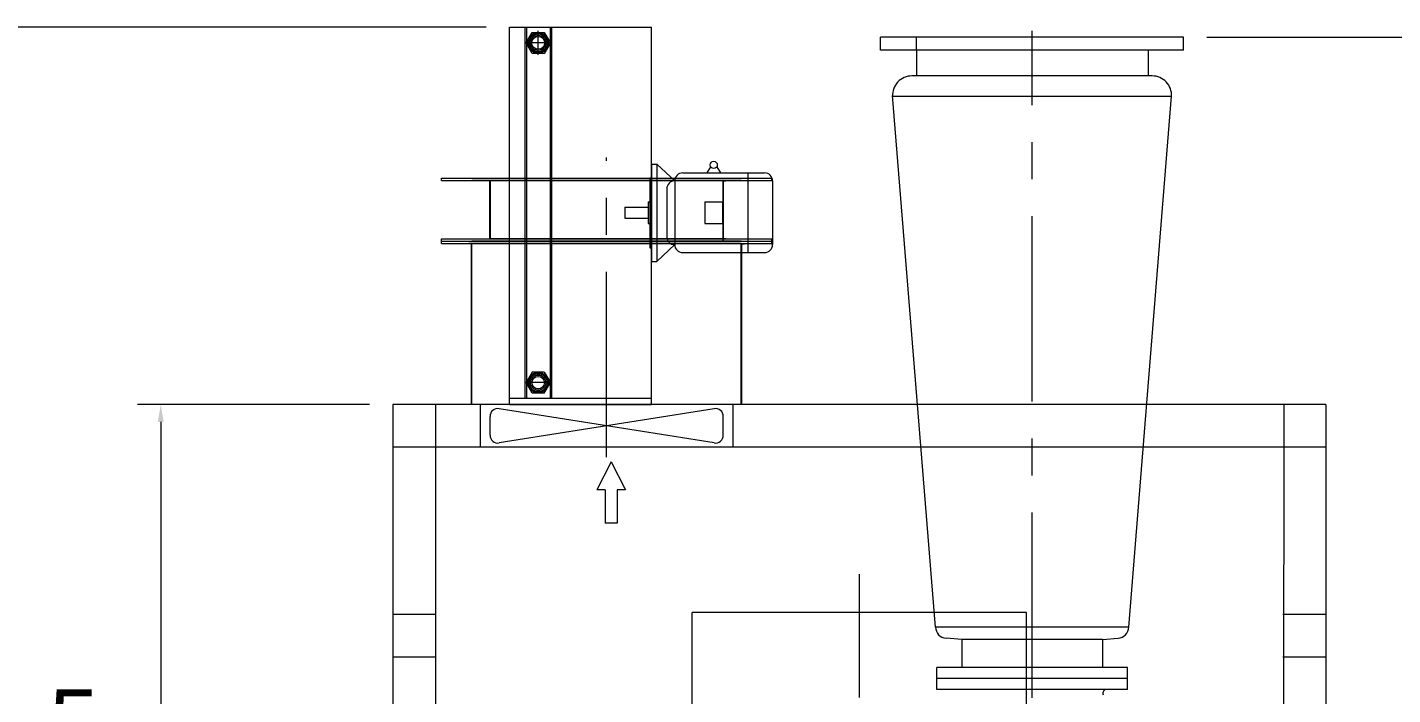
# Model space of a CAD drawing. Header units: inches. Extents: x 0 to 26418, y 0 to 20128.
# Drawn here: x 3006 to 6518, y 15707 to 17423 of the extents above; entities that cross this region are included whole.
import ezdxf

# ---------------------------------------------------------------- set-up
doc = ezdxf.new("R2010")
doc.units = ezdxf.units.IN
doc.header["$MEASUREMENT"] = 0
doc.linetypes.add('CENTER', pattern=[50.8, 31.75, -6.35, 6.35, -6.35])
doc.layers.get('Defpoints').update_dxf_attribs({"lineweight": 5})
doc.layers.add('CAXA0', color=7, linetype='Continuous', lineweight=5)
doc.layers.add('CAXA1', color=5, linetype='CENTER', lineweight=5)
doc.styles.add('Roman', font='arial.ttf')
doc.styles.get("Standard").update_dxf_attribs({"font": 'arial.ttf'})
doc.dimstyles.new('ISO-25', dxfattribs={"dimscale": 30, "dimtxt": 1.5, "dimasz": 1.5, "dimexe": 2, "dimexo": 2, "dimtad": 1, "dimtih": 1, "dimtoh": 1, "dimdec": 1, "dimlfac": 0.03937, "dimdsep": 46, "dimtxsty": 'Standard', "dimcen": 2.5, "dimclrd": 7, "dimclre": 7, "dimclrt": 7, "dimadec": 0, "dimazin": 0, "dimtfac": 1, "dimtdec": 1, "dimtmove": 0, "dimatfit": 3, "dimfxl": 1, "dimlwd": 5, "dimlwe": 5, "dimarcsym": 0})

# ---------------------------------------------------------------- blocks, each defined once
blk = doc.blocks.new('*D33')
at = {"color": 7, "linetype": 'Continuous', "lineweight": 5, "transparency": 16777216}
for p, q in [((3886, 16453.3), (3288.9, 16453.3)), ((3348.9, 16408.3), (3348.9, 15006.5)), ((3348.9, 13798.3), (3348.9, 14800.4)), ((3786, 13753.3), (3288.9, 13753.3))]:
    blk.add_line(p, q, dxfattribs=at)
at = {"color": 7, "transparency": 16777216}
for points in [[(3341.4, 16408.3), (3356.4, 16408.3), (3348.9, 16453.3)], [(3341.4, 13798.3), (3356.4, 13798.3), (3348.9, 13753.3)]]:
    blk.add_solid(points, dxfattribs=at)
at = {"layer": 'Defpoints', "color": 0, "transparency": 16777216}
for p in [(3348.9, 16453.3), (3946, 16453.3), (3846, 13753.3)]:
    blk.add_point(p, dxfattribs=at)
at = {"color": 7, "lineweight": 5, "transparency": 16777216, "insert": (3348.9, 14903.5), "char_height": 165, "attachment_point": 5, "style": 'Roman'}
blk.add_mtext('106.3', dxfattribs=at)
blk = doc.blocks.new('*D34')
at = {"color": 7, "linetype": 'Continuous', "lineweight": 5, "transparency": 16777216}
for p, q in [((6040.5, 17398.3), (7052.5, 17398.3)), ((6992.5, 17353.3), (6992.5, 15541.1)), ((6992.5, 13798.3), (6992.5, 15335)), ((6506, 13753.3), (7052.5, 13753.3))]:
    blk.add_line(p, q, dxfattribs=at)
at = {"color": 7, "transparency": 16777216}
for points in [[(6985, 17353.3), (7000, 17353.3), (6992.5, 17398.3)], [(6985, 13798.3), (7000, 13798.3), (6992.5, 13753.3)]]:
    blk.add_solid(points, dxfattribs=at)
at = {"layer": 'Defpoints', "color": 0, "transparency": 16777216}
for p in [(5980.5, 17398.3), (6446, 13753.3), (6992.5, 13753.3)]:
    blk.add_point(p, dxfattribs=at)
at = {"color": 7, "lineweight": 5, "transparency": 16777216, "insert": (6992.5, 15438.1), "char_height": 165, "attachment_point": 5, "style": 'Roman'}
blk.add_mtext('143.5', dxfattribs=at)
blk = doc.blocks.new('*D37')
at = {"color": 7, "linetype": 'Continuous', "lineweight": 5, "transparency": 16777216}
for p, q in [((4186, 17423.3), (2841.7, 17423.3)), ((2901.7, 17378.3), (2901.7, 15739.3)), ((2901.7, 13798.3), (2901.7, 15533.3)), ((3786, 13753.3), (2841.7, 13753.3))]:
    blk.add_line(p, q, dxfattribs=at)
at = {"color": 7, "transparency": 16777216}
for points in [[(2894.2, 17378.3), (2909.2, 17378.3), (2901.7, 17423.3)], [(2894.2, 13798.3), (2909.2, 13798.3), (2901.7, 13753.3)]]:
    blk.add_solid(points, dxfattribs=at)
at = {"layer": 'Defpoints', "color": 0, "transparency": 16777216}
for p in [(2901.7, 17423.3), (4246, 17423.3), (3846, 13753.3)]:
    blk.add_point(p, dxfattribs=at)
at = {"color": 7, "lineweight": 5, "transparency": 16777216, "insert": (2901.7, 15636.3), "char_height": 165, "attachment_point": 5, "style": 'Roman'}
blk.add_mtext('144.5', dxfattribs=at)

msp = doc.modelspace()

# ---------------------------------------------------------------- linework, layer by layer
at = {"color": 7, "lineweight": 5}
for p, q in [((4246.04, 17423.28), (4611.04, 17423.28)), ((4246.04, 16453.28), (4246.04, 17423.28)), ((4285.54, 17423.28), (4285.54, 16469.28)), ((4288.87, 17383.28), (4304.46, 17410.28)), ((4289.54, 17423.28), (4289.54, 16469.28)), ((4304.46, 17410.28), (4335.63, 17410.28)), ((4320.04, 17352.52), (4320.04, 17414.1)), ((4335.63, 17410.28), (4351.22, 17383.28)), ((4350.55, 17423.28), (4350.55, 16469.28)), ((4354.55, 17423.28), (4354.55, 16469.28)), ((4611.04, 16453.28), (4611.04, 17423.28)), ((5200.54, 17364.28), (5200.54, 17398.28)), ((5293.33, 17364.28), (5293.33, 17398.28)), ((5980.54, 17364.28), (5980.54, 17398.28)), ((4354.45, 17383.28), (4286.49, 17383.28)), ((4304.46, 17356.28), (4288.87, 17383.28)), ((4335.63, 17356.28), (4304.46, 17356.28)), ((4351.22, 17383.28), (4335.63, 17356.28)), ((5293.33, 17364.28), (5293.33, 17298.28)), ((5889.63, 17364.28), (5889.63, 17298.28)), ((5341.84, 15880.28), (5231.49, 17248.28)), ((5231.55, 17245.8), (5949.52, 17245.8)), ((5839.24, 15880.28), (5949.52, 17245.8)), ((4611.04, 17071.28), (4625.04, 17071.28)), ((4611.04, 17071.28), (4611.04, 16821.28)), ((4625.04, 17071.28), (4671.13, 17028.28)), ((4625.04, 17071.28), (4625.04, 16821.28)), ((4691.63, 17048.78), (4902.54, 17048.78)), ((4763.38, 17064.61), (4753.97, 17048.78)), ((4779.55, 17064.61), (4788.97, 17048.78)), ((4859.04, 17048.78), (4859.04, 16843.78)), ((4071.04, 17035.28), (4921.04, 17035.28)), ((4071.04, 17029.28), (4071.04, 17035.28)), ((4071.04, 17029.28), (4921.04, 17029.28)), ((4842.54, 17029.28), (4149.54, 17029.28)), ((4195.04, 17028.28), (4195.04, 16880.28)), ((4796.04, 17029.28), (4196.04, 17029.28)), ((4196.04, 17029.28), (4196.04, 16879.28)), ((4607.04, 17036.28), (4611.04, 17036.28)), ((4607.04, 17036.28), (4607.04, 16856.28)), ((4650.63, 17007.78), (4650.63, 16884.78)), ((4671.13, 17028.28), (4671.13, 16864.28)), ((4795.04, 17029.28), (4795.04, 16879.28)), ((4795.04, 17029.28), (4803.04, 17029.28)), ((4796.04, 17028.28), (4796.04, 16880.28)), ((4796.04, 17028.28), (4803.04, 17028.28)), ((4803.04, 17028.28), (4803.04, 17029.28)), ((4921.04, 17029.28), (4921.04, 17035.28)), ((4923.04, 17028.28), (4923.04, 16864.28)), ((4603.04, 16974.28), (4607.04, 16974.28)), ((4603.04, 16974.28), (4603.04, 16918.28)), ((4749.07, 16974.28), (4793.87, 16974.28)), ((4749.07, 16974.28), (4749.07, 16918.28)), ((4793.87, 16974.28), (4793.87, 16918.28)), ((4543.04, 16960.28), (4603.04, 16960.28)), ((4543.04, 16960.28), (4543.04, 16932.28)), ((4543.04, 16932.28), (4603.04, 16932.28)), ((4603.04, 16918.28), (4607.04, 16918.28)), ((4749.07, 16918.28), (4793.87, 16918.28)), ((4795.04, 16924.28), (4795.04, 16873.28)), ((4796.04, 16924.28), (4796.04, 16874.28)), ((4071.04, 16879.28), (4921.04, 16879.28)), ((4071.04, 16873.28), (4071.04, 16879.28)), ((4071.04, 16873.28), (4921.04, 16873.28)), ((4071.04, 16873.28), (4921.04, 16873.28)), ((4071.04, 16867.28), (4071.04, 16873.28)), ((4071.04, 16867.28), (4921.04, 16867.28)), ((4149.54, 16867.28), (4141.54, 16867.28)), ((4149.54, 16867.28), (4141.54, 16867.28)), ((4148.54, 16866.28), (4141.54, 16866.28)), ((4148.54, 16866.28), (4141.54, 16866.28)), ((4148.54, 16453.28), (4148.54, 16866.28)), ((4842.54, 16873.28), (4149.54, 16873.28)), ((4842.54, 16867.28), (4149.54, 16867.28)), ((4149.54, 16453.28), (4149.54, 16867.28)), ((4795.04, 16879.28), (4197.04, 16879.28)), ((4795.04, 16873.28), (4197.04, 16873.28)), ((4371.49, 16866.28), (4371.49, 16867.28)), ((4371.49, 16866.28), (4371.49, 16867.28)), ((4625.04, 16821.28), (4671.13, 16864.28)), ((4795.04, 16879.28), (4803.04, 16879.28)), ((4795.04, 16873.28), (4803.04, 16873.28)), ((4796.04, 16880.28), (4803.04, 16880.28)), ((4796.04, 16874.28), (4803.04, 16874.28)), ((4803.04, 16880.28), (4803.04, 16879.28)), ((4803.04, 16874.28), (4803.04, 16873.28)), ((4842.54, 16867.28), (4850.54, 16867.28)), ((4842.54, 16867.28), (4850.54, 16867.28)), ((4842.54, 16453.28), (4842.54, 16867.28)), ((4843.54, 16866.28), (4850.54, 16866.28)), ((4843.54, 16866.28), (4850.54, 16866.28)), ((4843.54, 16453.28), (4843.54, 16866.28)), ((4850.54, 16866.28), (4850.54, 16867.28)), ((4850.54, 16866.28), (4850.54, 16867.28)), ((4921.04, 16873.28), (4921.04, 16879.28)), ((4921.04, 16867.28), (4921.04, 16873.28)), ((4607.04, 16856.28), (4611.04, 16856.28)), ((4691.63, 16843.78), (4902.54, 16843.78)), ((4611.04, 16821.28), (4625.04, 16821.28)), ((4304.46, 16536.28), (4288.87, 16509.28)), ((4335.63, 16536.28), (4304.46, 16536.28)), ((4335.63, 16536.28), (4351.22, 16509.28)), ((4354.55, 16509.28), (4285.54, 16509.28)), ((4304.46, 16482.28), (4288.87, 16509.28)), ((4335.63, 16482.28), (4304.46, 16482.28)), ((4335.63, 16482.28), (4351.22, 16509.28)), ((3946.04, 16453.28), (3946.04, 13753.28)), ((6346.04, 16453.28), (3946.04, 16453.28)), ((4056.04, 16453.28), (4056.04, 13753.28)), ((4171.04, 16453.28), (4171.04, 16343.28)), ((4772.89, 16354.23), (4219.18, 16442.33)), ((4772.89, 16442.33), (4219.18, 16354.23)), ((4246.04, 16469.28), (4611.04, 16469.28)), ((4246.04, 16453.28), (4611.04, 16453.28)), ((4821.04, 16453.28), (4821.04, 16343.28)), ((6238.19, 16453.28), (6236.05, 13753.28)), ((6346.04, 16453.28), (6346.04, 13753.28)), ((4196.04, 16373.98), (4196.04, 16422.58)), ((4796.04, 16373.98), (4796.04, 16422.58)), ((6346.04, 16343.28), (3946.04, 16343.28)), ((4507.81, 16305.88), (4471.2, 16233.28)), ((4507.81, 16305.88), (4544.43, 16233.28)), ((4492.38, 16233.28), (4471.2, 16233.28)), ((4492.38, 16233.28), (4492.38, 16148.07)), ((4544.43, 16233.28), (4523.24, 16233.28)), ((4523.24, 16233.28), (4523.24, 16148.07)), ((4523.24, 16148.07), (4492.38, 16148.07)), ((4056.04, 15913.28), (3946.04, 15913.28)), ((5576.04, 15918.28), (4716.04, 15918.28)), ((4716.04, 14313.28), (4716.04, 15918.28)), ((5576.04, 14313.28), (5576.04, 15918.28)), ((6346.04, 15913.28), (6236.04, 15913.28)), ((5839.23, 15880.28), (5341.84, 15880.28)), ((5409.53, 15848.28), (5369.19, 15851.81)), ((5771.53, 15848.28), (5409.53, 15848.28)), ((5409.53, 15848.28), (5409.53, 15776.28)), ((5771.49, 15848.27), (5811.88, 15851.81)), ((5771.53, 15848.28), (5771.53, 15776.28)), ((4056.04, 15803.28), (3946.04, 15803.28)), ((6346.04, 15803.28), (6236.04, 15803.28))]:
    msp.add_line(p, q, dxfattribs=at)
for centre, radius in [((4320.04, 17383.28), 26.5), ((4320.04, 17383.28), 24), ((4320.04, 17383.28), 22.9), ((4320.04, 17383.31), 19.5), ((4320.04, 17383.28), 16.5), ((4771.47, 17069.28), 9.33), ((4320.04, 16509.28), 26.5), ((4320.04, 16509.28), 24), ((4320.04, 16509.28), 22.9), ((4320.04, 16509.32), 19.5), ((4320.04, 16509.28), 16)]:
    msp.add_circle(centre, radius, dxfattribs=at)
for centre, radius, start, end in [((5281.49, 17248.28), 50, 90, 182.83926), ((5899.58, 17248.28), 50, 357.16074, 90), ((4691.63, 17028.28), 20.5, 90, 180), ((4902.54, 17028.28), 20.5, 0, 90), ((4671.13, 17007.78), 20.5, 90, 180), ((4671.13, 16884.78), 20.5, 180, 270), ((4691.63, 16864.28), 20.5, 180, 270), ((4902.54, 16864.28), 20.5, 270, 0), ((4216.04, 16422.58), 20, 80.95922, 180), ((4776.04, 16422.58), 20, 0, 99.04078), ((4216.04, 16373.98), 20, 180, 279.04078), ((4776.04, 16373.98), 20, 260.95922, 0), ((5371.8, 15881.69), 30, 182.70431, 265), ((5809.26, 15881.69), 30, 275, 357.29569), ((5782.46, 15710.28), 10, 90, 201.51705)]:
    msp.add_arc(centre, radius, start, end, dxfattribs=at)
at = {"layer": 'CAXA0', "color": 7, "linetype": 'Continuous', "lineweight": 5}
for p, q in [((5980.54, 17398.28), (5200.54, 17398.28)), ((5980.54, 17364.28), (5200.54, 17364.28)), ((5899.58, 17298.28), (5281.49, 17298.28)), ((5835.64, 15776.28), (5345.54, 15776.28)), ((5345.64, 15748.28), (5345.64, 15776.28)), ((5835.64, 15748.28), (5835.64, 15776.28)), ((5835.64, 15748.28), (5345.54, 15748.28)), ((5345.7, 15720.28), (5345.7, 15748.28)), ((5835.7, 15720.28), (5835.7, 15748.28)), ((5835.7, 15720.28), (5345.7, 15720.28))]:
    msp.add_line(p, q, dxfattribs=at)
at = {"layer": 'CAXA1', "linetype": 'CENTER', "lineweight": 5, "ltscale": 15}
for p, q in [((5590.54, 14936.9), (5590.54, 17414.28)), ((4496.04, 16317.9), (4496.04, 17088.72))]:
    msp.add_line(p, q, dxfattribs=at)
at = {"layer": 'CAXA1', "linetype": 'CENTER', "lineweight": 5, "ltscale": 10}
msp.add_line((5146.04, 16016.95), (5146.04, 14274.19), dxfattribs=at)

# ---------------------------------------------------------------- dimensions: what is measured, and where the dimension line sits
at = {"color": 7, "lineweight": 5}
for base, p1, p2, picture, middle in [((2901.67, 17423.28), (3846.04, 13753.28), (4246.04, 17423.28), '*D37', (2901.67, 15636.32)), ((6992.52, 13753.28), (5980.54, 17398.28), (6446.04, 13753.28), '*D34', (6992.52, 15438.06)), ((3348.93, 16453.28), (3846.04, 13753.28), (3946.04, 16453.28), '*D33', (3348.93, 14903.47))]:
    dim = msp.add_linear_dim(base=base, p1=p1, p2=p2, angle=90, dimstyle='ISO-25', override={"dimtxt": 5.5, "dimpost": '\\X', "dimtxsty": 'Roman', "dimtmove": 1}, dxfattribs=at)
    dim.commit()
    dim.dimension.update_dxf_attribs({"geometry": picture, "text_midpoint": middle, "dimtype": 160})

doc.saveas('drawing.dxf')
